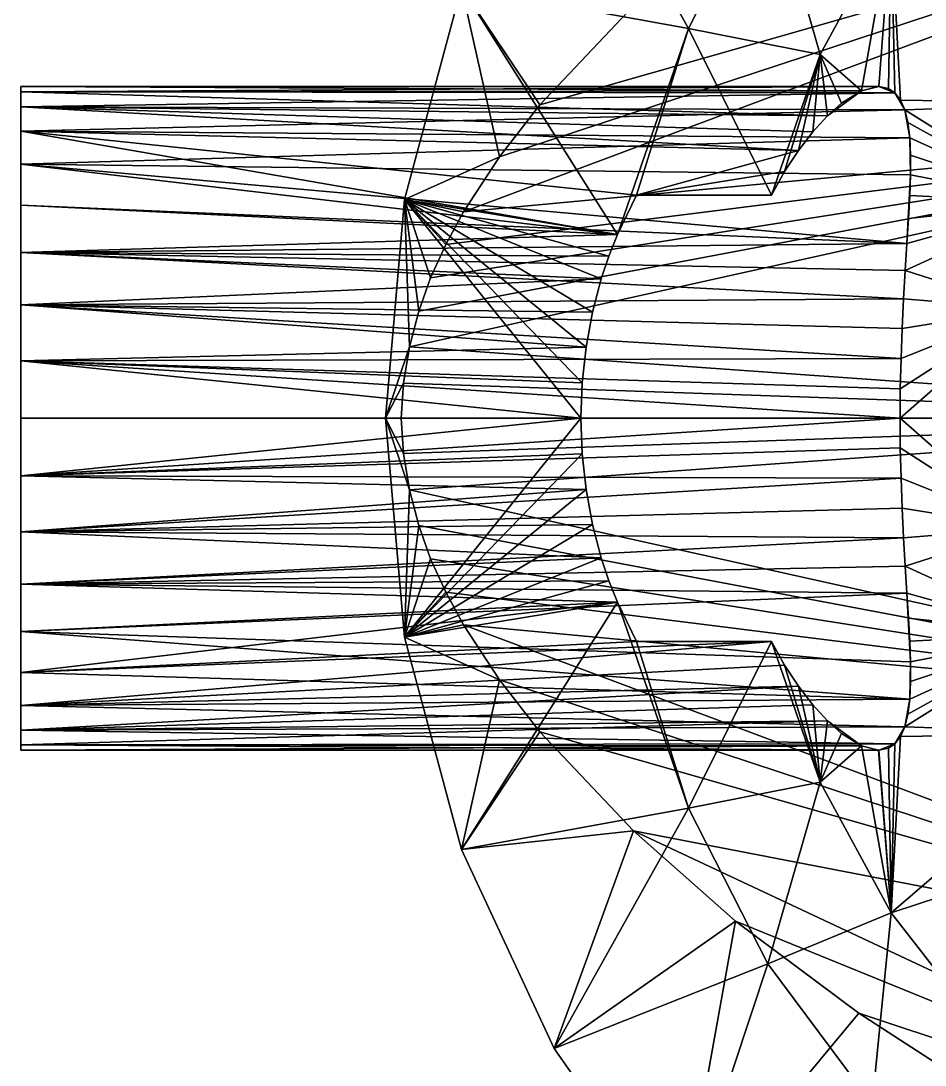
# Model space of a CAD drawing. Header units: inches. Extents: x 0 to 46333, y 12439 to 30520.
# Drawn here: x 17277.23 to 17304.57, y 18359.44 to 18391 of the extents above; entities that cross this region are included whole.
import ezdxf

# ---------------------------------------------------------------- set-up
doc = ezdxf.new("R2010")
doc.units = ezdxf.units.IN
doc.header["$MEASUREMENT"] = 0
doc.layers.add('DLX_FL1_LUM', color=7, linetype='Continuous', true_color=0xffd400)

msp = doc.modelspace()

# ---------------------------------------------------------------- linework, layer by layer
at = {"layer": 'DLX_FL1_LUM'}
for points in [[(17293.359, 18398.033, 0), (17297.419, 18390.769, 0)], [(17297.419, 18390.769, 0), (17293.359, 18398.033, 0)], [(17290.611, 18385.224, 0), (17319.464, 18396.031, 0)], [(17319.464, 18396.031, 0), (17290.611, 18385.224, 0)], [(17291.703, 18386.89, 0), (17319.464, 18396.031, 0)], [(17319.464, 18396.031, 0), (17291.703, 18386.89, 0)], [(17319.464, 18396.031, 0), (17292.925, 18388.466, 0)], [(17292.925, 18388.466, 0), (17319.464, 18396.031, 0)], [(17299.815, 18395.47, 0), (17297.419, 18390.769, 0)], [(17297.419, 18390.769, 0), (17299.815, 18395.47, 0)], [(17301.394, 18389.982, 0), (17299.815, 18395.47, 0)], [(17299.815, 18395.47, 0), (17301.394, 18389.982, 0)], [(17301.394, 18389.982, 0), (17303.541, 18393.933, 0)], [(17303.541, 18393.933, 0), (17301.394, 18389.982, 0)], [(17302.646, 18388.885, 0), (17303.541, 18393.933, 0)], [(17303.541, 18393.933, 0), (17302.646, 18388.885, 0)], [(17303.168, 18389.012, 0), (17303.541, 18393.933, 0)], [(17303.541, 18393.933, 0), (17303.168, 18389.012, 0)], [(17303.463, 18388.954, 0), (17303.541, 18393.933, 0)], [(17303.541, 18393.933, 0), (17303.463, 18388.954, 0)], [(17303.541, 18393.933, 0), (17303.659, 18388.821, 0)], [(17303.824, 18388.607, 0), (17303.541, 18393.933, 0)], [(17303.659, 18388.821, 0), (17303.541, 18393.933, 0)], [(17303.541, 18393.933, 0), (17303.824, 18388.607, 0)], [(17290.552, 18392.016, 0), (17288.835, 18385.602, 0)], [(17288.835, 18385.602, 0), (17290.552, 18392.016, 0)], [(17295.27, 18384.548, 0), (17290.552, 18392.016, 0)], [(17297.419, 18390.769, 0), (17290.552, 18392.016, 0)], [(17290.552, 18392.016, 0), (17295.27, 18384.548, 0)], [(17290.552, 18392.016, 0), (17297.419, 18390.769, 0)], [(17290.552, 18392.016, 0), (17291.703, 18386.89, 0)], [(17292.925, 18388.466, 0), (17290.552, 18392.016, 0)], [(17291.703, 18386.89, 0), (17290.552, 18392.016, 0)], [(17290.552, 18392.016, 0), (17292.925, 18388.466, 0)], [(17295.752, 18391.456, 0), (17292.925, 18388.466, 0)], [(17292.925, 18388.466, 0), (17295.752, 18391.456, 0)], [(17297.419, 18390.769, 0), (17295.27, 18384.548, 0)], [(17295.27, 18384.548, 0), (17297.419, 18390.769, 0)], [(17297.419, 18390.769, 0), (17295.848, 18385.731, 0)], [(17295.848, 18385.731, 0), (17297.419, 18390.769, 0)], [(17297.419, 18390.769, 0), (17301.394, 18389.982, 0)], [(17299.926, 18385.731, 0), (17297.419, 18390.769, 0)], [(17301.394, 18389.982, 0), (17297.419, 18390.769, 0)], [(17297.419, 18390.769, 0), (17299.926, 18385.731, 0)], [(17299.926, 18385.731, 0), (17301.394, 18389.982, 0)], [(17301.394, 18389.982, 0), (17299.926, 18385.731, 0)], [(17300.323, 18386.448, 0), (17301.394, 18389.982, 0)], [(17301.394, 18389.982, 0), (17300.323, 18386.448, 0)], [(17300.74, 18387.086, 0), (17301.394, 18389.982, 0)], [(17301.394, 18389.982, 0), (17300.74, 18387.086, 0)], [(17301.174, 18387.651, 0), (17301.394, 18389.982, 0)], [(17301.394, 18389.982, 0), (17301.174, 18387.651, 0)], [(17301.616, 18388.132, 0), (17301.394, 18389.982, 0)], [(17302.048, 18388.514, 0), (17301.394, 18389.982, 0)], [(17301.394, 18389.982, 0), (17301.616, 18388.132, 0)], [(17302.646, 18388.885, 0), (17301.394, 18389.982, 0)], [(17301.394, 18389.982, 0), (17302.048, 18388.514, 0)], [(17301.394, 18389.982, 0), (17302.646, 18388.885, 0)], [(17277.231, 18388.859, 0), (17277.231, 18389.012, 0)], [(17277.231, 18389.012, 0), (17302.646, 18388.885, 0)], [(17277.231, 18389.012, 0), (17303.168, 18389.012, 0)], [(17302.646, 18388.885, 0), (17277.231, 18389.012, 0)], [(17303.168, 18389.012, 0), (17277.231, 18389.012, 0)], [(17277.231, 18389.012, 0), (17277.231, 18388.859, 0)], [(17277.231, 18388.859, 0), (17303.168, 18389.012, 0)], [(17303.168, 18389.012, 0), (17277.231, 18388.859, 0)], [(17277.231, 18389.012, 0), (17277.231, 18368.965, 0)], [(17277.231, 18388.859, 0), (17277.231, 18389.012, 0)], [(17277.231, 18368.965, 0), (17277.231, 18389.012, 0)], [(17277.231, 18389.012, 0), (17277.231, 18388.859, 0)], [(17277.231, 18388.859, 0), (17302.646, 18388.885, 0)], [(17302.646, 18388.885, 0), (17277.231, 18388.859, 0)], [(17277.231, 18388.407, 0), (17277.231, 18388.859, 0)], [(17277.231, 18388.859, 0), (17301.616, 18388.132, 0)], [(17301.616, 18388.132, 0), (17277.231, 18388.859, 0)], [(17277.231, 18388.859, 0), (17303.659, 18388.821, 0)], [(17303.659, 18388.821, 0), (17277.231, 18388.859, 0)], [(17277.231, 18388.859, 0), (17277.231, 18388.407, 0)], [(17277.231, 18388.859, 0), (17277.231, 18368.965, 0)], [(17277.231, 18388.407, 0), (17277.231, 18388.859, 0)], [(17277.231, 18368.965, 0), (17277.231, 18388.859, 0)], [(17277.231, 18388.859, 0), (17277.231, 18368.965, 0)], [(17277.231, 18368.965, 0), (17277.231, 18388.859, 0)], [(17277.231, 18388.859, 0), (17277.231, 18388.407, 0)], [(17277.231, 18388.407, 0), (17303.659, 18388.821, 0)], [(17303.659, 18388.821, 0), (17277.231, 18388.407, 0)], [(17301.616, 18388.132, 0), (17302.646, 18388.885, 0)], [(17302.646, 18388.885, 0), (17301.616, 18388.132, 0)], [(17302.048, 18388.514, 0), (17302.646, 18388.885, 0)], [(17302.646, 18388.885, 0), (17302.048, 18388.514, 0)], [(17302.646, 18388.885, 0), (17303.168, 18389.012, 0)], [(17303.168, 18389.012, 0), (17302.646, 18388.885, 0)], [(17303.168, 18389.012, 0), (17303.463, 18388.954, 0)], [(17303.463, 18388.954, 0), (17303.168, 18389.012, 0)], [(17303.168, 18389.012, 0), (17303.659, 18388.821, 0)], [(17303.659, 18388.821, 0), (17303.168, 18389.012, 0)], [(17303.463, 18388.954, 0), (17303.659, 18388.821, 0)], [(17303.659, 18388.821, 0), (17303.463, 18388.954, 0)], [(17303.659, 18388.821, 0), (17303.824, 18388.607, 0)], [(17303.659, 18388.821, 0), (17303.954, 18388.31, 0)], [(17303.824, 18388.607, 0), (17303.659, 18388.821, 0)], [(17303.954, 18388.31, 0), (17303.659, 18388.821, 0)], [(17277.231, 18387.669, 0), (17277.231, 18388.407, 0)], [(17277.231, 18388.407, 0), (17300.74, 18387.086, 0)], [(17277.231, 18388.407, 0), (17301.174, 18387.651, 0)], [(17300.74, 18387.086, 0), (17277.231, 18388.407, 0)], [(17277.231, 18388.407, 0), (17301.616, 18388.132, 0)], [(17301.174, 18387.651, 0), (17277.231, 18388.407, 0)], [(17301.616, 18388.132, 0), (17277.231, 18388.407, 0)], [(17277.231, 18388.407, 0), (17303.954, 18388.31, 0)], [(17303.954, 18388.31, 0), (17277.231, 18388.407, 0)], [(17277.231, 18388.407, 0), (17277.231, 18387.669, 0)], [(17277.231, 18388.407, 0), (17277.231, 18368.965, 0)], [(17277.231, 18387.669, 0), (17277.231, 18388.407, 0)], [(17277.231, 18368.965, 0), (17277.231, 18388.407, 0)], [(17277.231, 18388.407, 0), (17277.231, 18368.965, 0)], [(17277.231, 18368.965, 0), (17277.231, 18388.407, 0)], [(17277.231, 18388.407, 0), (17277.231, 18387.669, 0)], [(17292.925, 18388.466, 0), (17291.703, 18386.89, 0)], [(17291.703, 18386.89, 0), (17292.925, 18388.466, 0)], [(17301.616, 18388.132, 0), (17302.048, 18388.514, 0)], [(17302.048, 18388.514, 0), (17301.616, 18388.132, 0)], [(17309.852, 18388.51, 0), (17303.824, 18388.607, 0)], [(17303.824, 18388.607, 0), (17303.954, 18388.31, 0)], [(17303.824, 18388.607, 0), (17309.852, 18388.51, 0)], [(17303.954, 18388.31, 0), (17303.824, 18388.607, 0)], [(17309.852, 18388.51, 0), (17303.954, 18388.31, 0)], [(17303.954, 18388.31, 0), (17309.852, 18388.51, 0)], [(17277.231, 18387.669, 0), (17303.954, 18388.31, 0)], [(17303.954, 18388.31, 0), (17277.231, 18387.669, 0)], [(17301.174, 18387.651, 0), (17301.616, 18388.132, 0)], [(17301.616, 18388.132, 0), (17301.174, 18387.651, 0)], [(17308.448, 18385.502, 0), (17303.954, 18388.31, 0)], [(17303.954, 18388.31, 0), (17304.049, 18387.931, 0)], [(17303.954, 18388.31, 0), (17308.448, 18385.502, 0)], [(17303.954, 18388.31, 0), (17304.105, 18387.47, 0)], [(17304.049, 18387.931, 0), (17303.954, 18388.31, 0)], [(17304.105, 18387.47, 0), (17303.954, 18388.31, 0)], [(17288.981, 18381.15, 0), (17319.464, 18387.921, 0)], [(17319.464, 18387.921, 0), (17288.981, 18381.15, 0)], [(17289.262, 18382.228, 0), (17319.464, 18387.921, 0)], [(17319.464, 18387.921, 0), (17289.262, 18382.228, 0)], [(17319.464, 18387.921, 0), (17289.619, 18383.234, 0)], [(17289.619, 18383.234, 0), (17319.464, 18387.921, 0)], [(17290.084, 18384.245, 0), (17319.464, 18387.921, 0)], [(17319.464, 18387.921, 0), (17290.084, 18384.245, 0)], [(17290.611, 18385.224, 0), (17319.464, 18387.921, 0)], [(17319.464, 18387.921, 0), (17290.611, 18385.224, 0)], [(17308.448, 18385.502, 0), (17304.049, 18387.931, 0)], [(17304.049, 18387.931, 0), (17304.105, 18387.47, 0)], [(17304.049, 18387.931, 0), (17308.448, 18385.502, 0)], [(17304.105, 18387.47, 0), (17304.049, 18387.931, 0)], [(17277.231, 18386.667, 0), (17277.231, 18387.669, 0)], [(17277.231, 18387.669, 0), (17295.27, 18384.548, 0)], [(17277.231, 18387.669, 0), (17295.848, 18385.731, 0)], [(17295.27, 18384.548, 0), (17277.231, 18387.669, 0)], [(17277.231, 18387.669, 0), (17300.74, 18387.086, 0)], [(17295.848, 18385.731, 0), (17277.231, 18387.669, 0)], [(17300.74, 18387.086, 0), (17277.231, 18387.669, 0)], [(17277.231, 18387.669, 0), (17304.105, 18387.47, 0)], [(17304.105, 18387.47, 0), (17277.231, 18387.669, 0)], [(17277.231, 18387.669, 0), (17277.231, 18386.667, 0)], [(17277.231, 18387.669, 0), (17277.231, 18368.965, 0)], [(17277.231, 18386.667, 0), (17277.231, 18387.669, 0)], [(17277.231, 18368.965, 0), (17277.231, 18387.669, 0)], [(17277.231, 18387.669, 0), (17277.231, 18368.965, 0)], [(17277.231, 18368.965, 0), (17277.231, 18387.669, 0)], [(17277.231, 18387.669, 0), (17277.231, 18386.667, 0)], [(17277.231, 18386.667, 0), (17304.105, 18387.47, 0)], [(17304.105, 18387.47, 0), (17277.231, 18386.667, 0)], [(17300.74, 18387.086, 0), (17301.174, 18387.651, 0)], [(17301.174, 18387.651, 0), (17300.74, 18387.086, 0)], [(17308.448, 18385.502, 0), (17304.105, 18387.47, 0)], [(17304.105, 18387.47, 0), (17304.13, 18386.94, 0)], [(17304.105, 18387.47, 0), (17308.448, 18385.502, 0)], [(17304.105, 18387.47, 0), (17304.128, 18386.351, 0)], [(17304.13, 18386.94, 0), (17304.105, 18387.47, 0)], [(17304.128, 18386.351, 0), (17304.105, 18387.47, 0)], [(17291.703, 18386.89, 0), (17288.835, 18385.602, 0)], [(17288.835, 18385.602, 0), (17291.703, 18386.89, 0)], [(17291.703, 18386.89, 0), (17290.611, 18385.224, 0)], [(17290.611, 18385.224, 0), (17291.703, 18386.89, 0)], [(17295.848, 18385.731, 0), (17300.74, 18387.086, 0)], [(17300.74, 18387.086, 0), (17295.848, 18385.731, 0)], [(17300.323, 18386.448, 0), (17300.74, 18387.086, 0)], [(17300.74, 18387.086, 0), (17300.323, 18386.448, 0)], [(17304.13, 18386.94, 0), (17304.128, 18386.351, 0)], [(17304.128, 18386.351, 0), (17304.13, 18386.94, 0)], [(17308.448, 18385.502, 0), (17304.13, 18386.94, 0)], [(17304.13, 18386.94, 0), (17308.448, 18385.502, 0)], [(17295.27, 18384.548, 0), (17277.231, 18386.667, 0)], [(17277.231, 18385.431, 0), (17277.231, 18386.667, 0)], [(17277.231, 18386.667, 0), (17295.27, 18384.548, 0)], [(17277.231, 18386.667, 0), (17304.128, 18386.351, 0)], [(17304.128, 18386.351, 0), (17277.231, 18386.667, 0)], [(17277.231, 18386.667, 0), (17304.023, 18384.269, 0)], [(17304.023, 18384.269, 0), (17277.231, 18386.667, 0)], [(17277.231, 18386.667, 0), (17277.231, 18385.431, 0)], [(17277.231, 18386.667, 0), (17277.231, 18368.965, 0)], [(17277.231, 18385.431, 0), (17277.231, 18386.667, 0)], [(17277.231, 18368.965, 0), (17277.231, 18386.667, 0)], [(17277.231, 18386.667, 0), (17277.231, 18368.965, 0)], [(17277.231, 18368.965, 0), (17277.231, 18386.667, 0)], [(17277.231, 18386.667, 0), (17277.231, 18385.431, 0)], [(17295.848, 18385.731, 0), (17300.323, 18386.448, 0)], [(17300.323, 18386.448, 0), (17295.848, 18385.731, 0)], [(17299.926, 18385.731, 0), (17300.323, 18386.448, 0)], [(17300.323, 18386.448, 0), (17299.926, 18385.731, 0)], [(17304.128, 18386.351, 0), (17304.023, 18384.269, 0)], [(17304.023, 18384.269, 0), (17304.128, 18386.351, 0)], [(17304.128, 18386.351, 0), (17304.069, 18385.027, 0)], [(17304.069, 18385.027, 0), (17304.128, 18386.351, 0)], [(17304.128, 18386.351, 0), (17304.107, 18385.718, 0)], [(17304.107, 18385.718, 0), (17304.128, 18386.351, 0)], [(17308.448, 18385.502, 0), (17304.128, 18386.351, 0)], [(17304.128, 18386.351, 0), (17308.448, 18385.502, 0)], [(17288.835, 18385.602, 0), (17288.256, 18378.989, 0)], [(17288.256, 18378.989, 0), (17288.835, 18385.602, 0)], [(17294.164, 18378.989, 0), (17288.835, 18385.602, 0)], [(17294.204, 18380.066, 0), (17288.835, 18385.602, 0)], [(17288.835, 18385.602, 0), (17294.164, 18378.989, 0)], [(17294.324, 18381.141, 0), (17288.835, 18385.602, 0)], [(17288.835, 18385.602, 0), (17294.204, 18380.066, 0)], [(17294.517, 18382.194, 0), (17288.835, 18385.602, 0)], [(17288.835, 18385.602, 0), (17294.324, 18381.141, 0)], [(17294.781, 18383.204, 0), (17288.835, 18385.602, 0)], [(17288.835, 18385.602, 0), (17294.517, 18382.194, 0)], [(17295.012, 18383.894, 0), (17288.835, 18385.602, 0)], [(17288.835, 18385.602, 0), (17294.781, 18383.204, 0)], [(17295.27, 18384.548, 0), (17288.835, 18385.602, 0)], [(17288.835, 18385.602, 0), (17295.012, 18383.894, 0)], [(17288.835, 18385.602, 0), (17295.27, 18384.548, 0)], [(17290.611, 18385.224, 0), (17288.835, 18385.602, 0)], [(17290.084, 18384.245, 0), (17288.835, 18385.602, 0)], [(17288.835, 18385.602, 0), (17290.611, 18385.224, 0)], [(17289.619, 18383.234, 0), (17288.835, 18385.602, 0)], [(17288.835, 18385.602, 0), (17290.084, 18384.245, 0)], [(17288.835, 18385.602, 0), (17288.981, 18381.15, 0)], [(17289.262, 18382.228, 0), (17288.835, 18385.602, 0)], [(17288.835, 18385.602, 0), (17289.619, 18383.234, 0)], [(17288.981, 18381.15, 0), (17288.835, 18385.602, 0)], [(17288.835, 18385.602, 0), (17289.262, 18382.228, 0)], [(17295.27, 18384.548, 0), (17295.848, 18385.731, 0)], [(17295.848, 18385.731, 0), (17295.27, 18384.548, 0)], [(17295.848, 18385.731, 0), (17299.926, 18385.731, 0)], [(17299.926, 18385.731, 0), (17295.848, 18385.731, 0)], [(17304.107, 18385.718, 0), (17304.069, 18385.027, 0)], [(17304.069, 18385.027, 0), (17304.107, 18385.718, 0)], [(17308.448, 18385.502, 0), (17304.107, 18385.718, 0)], [(17304.107, 18385.718, 0), (17308.448, 18385.502, 0)], [(17295.27, 18384.548, 0), (17277.231, 18385.431, 0)], [(17277.231, 18384, 0), (17277.231, 18385.431, 0)], [(17277.231, 18385.431, 0), (17295.27, 18384.548, 0)], [(17277.231, 18385.431, 0), (17304.023, 18384.269, 0)], [(17304.023, 18384.269, 0), (17277.231, 18385.431, 0)], [(17277.231, 18385.431, 0), (17277.231, 18384, 0)], [(17277.231, 18385.431, 0), (17277.231, 18368.965, 0)], [(17277.231, 18384, 0), (17277.231, 18385.431, 0)], [(17277.231, 18368.965, 0), (17277.231, 18385.431, 0)], [(17277.231, 18385.431, 0), (17277.231, 18368.965, 0)], [(17277.231, 18368.965, 0), (17277.231, 18385.431, 0)], [(17277.231, 18385.431, 0), (17277.231, 18384, 0)], [(17308.448, 18385.502, 0), (17303.971, 18383.455, 0)], [(17303.971, 18383.455, 0), (17308.448, 18385.502, 0)], [(17308.448, 18385.502, 0), (17304.023, 18384.269, 0)], [(17304.023, 18384.269, 0), (17308.448, 18385.502, 0)], [(17308.448, 18385.502, 0), (17304.069, 18385.027, 0)], [(17304.069, 18385.027, 0), (17308.448, 18385.502, 0)], [(17290.611, 18385.224, 0), (17290.084, 18384.245, 0)], [(17290.084, 18384.245, 0), (17290.611, 18385.224, 0)], [(17304.069, 18385.027, 0), (17304.023, 18384.269, 0)], [(17304.023, 18384.269, 0), (17304.069, 18385.027, 0)], [(17277.231, 18384, 0), (17295.27, 18384.548, 0)], [(17295.27, 18384.548, 0), (17277.231, 18384, 0)], [(17295.012, 18383.894, 0), (17295.27, 18384.548, 0)], [(17295.27, 18384.548, 0), (17295.012, 18383.894, 0)], [(17277.231, 18384, 0), (17304.023, 18384.269, 0)], [(17304.023, 18384.269, 0), (17277.231, 18384, 0)], [(17277.231, 18382.416, 0), (17277.231, 18384, 0)], [(17277.231, 18384, 0), (17294.781, 18383.204, 0)], [(17277.231, 18384, 0), (17295.012, 18383.894, 0)], [(17294.781, 18383.204, 0), (17277.231, 18384, 0)], [(17295.012, 18383.894, 0), (17277.231, 18384, 0)], [(17303.971, 18383.455, 0), (17277.231, 18384, 0)], [(17277.231, 18384, 0), (17303.921, 18382.596, 0)], [(17277.231, 18384, 0), (17303.971, 18383.455, 0)], [(17303.921, 18382.596, 0), (17277.231, 18384, 0)], [(17277.231, 18384, 0), (17277.231, 18382.416, 0)], [(17277.231, 18384, 0), (17277.231, 18368.965, 0)], [(17277.231, 18382.416, 0), (17277.231, 18384, 0)], [(17277.231, 18368.965, 0), (17277.231, 18384, 0)], [(17277.231, 18384, 0), (17277.231, 18368.965, 0)], [(17277.231, 18368.965, 0), (17277.231, 18384, 0)], [(17277.231, 18384, 0), (17277.231, 18382.416, 0)], [(17290.084, 18384.245, 0), (17289.619, 18383.234, 0)], [(17289.619, 18383.234, 0), (17290.084, 18384.245, 0)], [(17304.023, 18384.269, 0), (17303.971, 18383.455, 0)], [(17303.971, 18383.455, 0), (17304.023, 18384.269, 0)], [(17294.781, 18383.204, 0), (17295.012, 18383.894, 0)], [(17295.012, 18383.894, 0), (17294.781, 18383.204, 0)], [(17303.971, 18383.455, 0), (17303.921, 18382.596, 0)], [(17303.921, 18382.596, 0), (17303.971, 18383.455, 0)], [(17307.59, 18382.296, 0), (17303.971, 18383.455, 0)], [(17303.971, 18383.455, 0), (17307.59, 18382.296, 0)], [(17277.231, 18382.416, 0), (17294.781, 18383.204, 0)], [(17294.781, 18383.204, 0), (17277.231, 18382.416, 0)], [(17289.619, 18383.234, 0), (17289.262, 18382.228, 0)], [(17289.262, 18382.228, 0), (17289.619, 18383.234, 0)], [(17294.517, 18382.194, 0), (17294.781, 18383.204, 0)], [(17294.781, 18383.204, 0), (17294.517, 18382.194, 0)], [(17277.231, 18382.416, 0), (17303.921, 18382.596, 0)], [(17303.921, 18382.596, 0), (17277.231, 18382.416, 0)], [(17277.231, 18380.729, 0), (17277.231, 18382.416, 0)], [(17277.231, 18382.416, 0), (17294.324, 18381.141, 0)], [(17277.231, 18382.416, 0), (17294.517, 18382.194, 0)], [(17294.324, 18381.141, 0), (17277.231, 18382.416, 0)], [(17294.517, 18382.194, 0), (17277.231, 18382.416, 0)], [(17303.877, 18381.704, 0), (17277.231, 18382.416, 0)], [(17277.231, 18382.416, 0), (17303.843, 18380.795, 0)], [(17277.231, 18382.416, 0), (17303.877, 18381.704, 0)], [(17303.843, 18380.795, 0), (17277.231, 18382.416, 0)], [(17277.231, 18382.416, 0), (17277.231, 18380.729, 0)], [(17277.231, 18382.416, 0), (17277.231, 18368.965, 0)], [(17277.231, 18380.729, 0), (17277.231, 18382.416, 0)], [(17277.231, 18368.965, 0), (17277.231, 18382.416, 0)], [(17277.231, 18382.416, 0), (17277.231, 18368.965, 0)], [(17277.231, 18368.965, 0), (17277.231, 18382.416, 0)], [(17277.231, 18382.416, 0), (17277.231, 18380.729, 0)], [(17303.921, 18382.596, 0), (17303.877, 18381.704, 0)], [(17303.877, 18381.704, 0), (17303.921, 18382.596, 0)], [(17307.59, 18382.296, 0), (17303.921, 18382.596, 0)], [(17303.921, 18382.596, 0), (17307.59, 18382.296, 0)], [(17289.262, 18382.228, 0), (17288.981, 18381.15, 0)], [(17288.981, 18381.15, 0), (17289.262, 18382.228, 0)], [(17294.324, 18381.141, 0), (17294.517, 18382.194, 0)], [(17294.517, 18382.194, 0), (17294.324, 18381.141, 0)], [(17307.59, 18382.296, 0), (17303.814, 18378.989, 0)], [(17303.814, 18378.989, 0), (17307.59, 18382.296, 0)], [(17307.59, 18382.296, 0), (17303.822, 18379.884, 0)], [(17303.822, 18379.884, 0), (17307.59, 18382.296, 0)], [(17307.59, 18382.296, 0), (17303.843, 18380.795, 0)], [(17303.843, 18380.795, 0), (17307.59, 18382.296, 0)], [(17307.59, 18382.296, 0), (17303.877, 18381.704, 0)], [(17303.877, 18381.704, 0), (17307.59, 18382.296, 0)], [(17303.877, 18381.704, 0), (17303.843, 18380.795, 0)], [(17303.843, 18380.795, 0), (17303.877, 18381.704, 0)], [(17277.231, 18380.729, 0), (17294.324, 18381.141, 0)], [(17294.324, 18381.141, 0), (17277.231, 18380.729, 0)], [(17288.981, 18381.15, 0), (17288.256, 18378.989, 0)], [(17288.256, 18378.989, 0), (17288.981, 18381.15, 0)], [(17288.981, 18381.15, 0), (17288.797, 18380.052, 0)], [(17288.797, 18380.052, 0), (17288.981, 18381.15, 0)], [(17288.981, 18381.15, 0), (17319.464, 18378.989, 0)], [(17319.464, 18378.989, 0), (17288.981, 18381.15, 0)], [(17294.204, 18380.066, 0), (17294.324, 18381.141, 0)], [(17294.324, 18381.141, 0), (17294.204, 18380.066, 0)], [(17277.231, 18380.729, 0), (17303.843, 18380.795, 0)], [(17303.843, 18380.795, 0), (17277.231, 18380.729, 0)], [(17277.231, 18378.989, 0), (17277.231, 18380.729, 0)], [(17277.231, 18380.729, 0), (17294.164, 18378.989, 0)], [(17277.231, 18380.729, 0), (17294.204, 18380.066, 0)], [(17294.164, 18378.989, 0), (17277.231, 18380.729, 0)], [(17294.204, 18380.066, 0), (17277.231, 18380.729, 0)], [(17277.231, 18380.729, 0), (17303.822, 18379.884, 0)], [(17303.822, 18379.884, 0), (17277.231, 18380.729, 0)], [(17277.231, 18380.729, 0), (17303.814, 18378.989, 0)], [(17303.814, 18378.989, 0), (17277.231, 18380.729, 0)], [(17277.231, 18380.729, 0), (17277.231, 18378.989, 0)], [(17277.231, 18380.729, 0), (17277.231, 18368.965, 0)], [(17277.231, 18378.989, 0), (17277.231, 18380.729, 0)], [(17277.231, 18368.965, 0), (17277.231, 18380.729, 0)], [(17277.231, 18380.729, 0), (17277.231, 18368.965, 0)], [(17277.231, 18368.965, 0), (17277.231, 18380.729, 0)], [(17277.231, 18380.729, 0), (17277.231, 18378.989, 0)], [(17303.843, 18380.795, 0), (17303.822, 18379.884, 0)], [(17303.822, 18379.884, 0), (17303.843, 18380.795, 0)], [(17288.797, 18380.052, 0), (17288.256, 18378.989, 0)], [(17288.256, 18378.989, 0), (17288.797, 18380.052, 0)], [(17288.797, 18380.052, 0), (17288.732, 18378.989, 0)], [(17288.732, 18378.989, 0), (17288.797, 18380.052, 0)], [(17319.464, 18378.989, 0), (17288.797, 18380.052, 0)], [(17288.797, 18380.052, 0), (17319.464, 18378.989, 0)], [(17294.164, 18378.989, 0), (17294.204, 18380.066, 0)], [(17294.204, 18380.066, 0), (17294.164, 18378.989, 0)], [(17303.822, 18379.884, 0), (17303.814, 18378.989, 0)], [(17303.814, 18378.989, 0), (17303.822, 18379.884, 0)], [(17277.231, 18377.248, 0), (17277.231, 18378.989, 0)], [(17277.231, 18378.989, 0), (17294.164, 18378.989, 0)], [(17294.164, 18378.989, 0), (17277.231, 18377.248, 0)], [(17294.164, 18378.989, 0), (17277.231, 18378.989, 0)], [(17277.231, 18377.248, 0), (17294.164, 18378.989, 0)], [(17277.231, 18378.989, 0), (17303.814, 18378.989, 0)], [(17277.231, 18377.248, 0), (17303.814, 18378.989, 0)], [(17303.814, 18378.989, 0), (17277.231, 18378.989, 0)], [(17277.231, 18378.989, 0), (17277.231, 18377.248, 0)], [(17303.814, 18378.989, 0), (17277.231, 18377.248, 0)], [(17277.231, 18378.989, 0), (17277.231, 18368.965, 0)], [(17277.231, 18377.248, 0), (17277.231, 18378.989, 0)], [(17277.231, 18368.965, 0), (17277.231, 18378.989, 0)], [(17277.231, 18378.989, 0), (17277.231, 18368.965, 0)], [(17277.231, 18368.965, 0), (17277.231, 18378.989, 0)], [(17277.231, 18378.989, 0), (17277.231, 18377.248, 0)], [(17288.256, 18378.989, 0), (17294.164, 18378.989, 0)], [(17294.164, 18378.989, 0), (17288.256, 18378.989, 0)], [(17288.256, 18378.989, 0), (17288.835, 18372.375, 0)], [(17288.835, 18372.375, 0), (17288.256, 18378.989, 0)], [(17288.256, 18378.989, 0), (17288.981, 18376.827, 0)], [(17288.732, 18378.989, 0), (17288.256, 18378.989, 0)], [(17288.797, 18377.925, 0), (17288.256, 18378.989, 0)], [(17288.256, 18378.989, 0), (17288.732, 18378.989, 0)], [(17288.981, 18376.827, 0), (17288.256, 18378.989, 0)], [(17288.256, 18378.989, 0), (17288.797, 18377.925, 0)], [(17288.732, 18378.989, 0), (17288.797, 18377.925, 0)], [(17288.797, 18377.925, 0), (17288.732, 18378.989, 0)], [(17288.732, 18378.989, 0), (17319.464, 18378.989, 0)], [(17319.464, 18378.989, 0), (17288.732, 18378.989, 0)], [(17288.797, 18377.925, 0), (17319.464, 18378.989, 0)], [(17319.464, 18378.989, 0), (17288.797, 18377.925, 0)], [(17288.835, 18372.375, 0), (17294.164, 18378.989, 0)], [(17294.164, 18378.989, 0), (17288.835, 18372.375, 0)], [(17288.981, 18376.827, 0), (17319.464, 18378.989, 0)], [(17319.464, 18378.989, 0), (17288.981, 18376.827, 0)], [(17294.204, 18377.911, 0), (17294.164, 18378.989, 0)], [(17294.164, 18378.989, 0), (17294.204, 18377.911, 0)], [(17303.814, 18378.989, 0), (17307.299, 18378.989, 0)], [(17303.814, 18378.989, 0), (17307.59, 18375.681, 0)], [(17307.299, 18378.989, 0), (17303.814, 18378.989, 0)], [(17307.59, 18375.681, 0), (17303.814, 18378.989, 0)], [(17303.814, 18378.989, 0), (17303.822, 18378.093, 0)], [(17303.822, 18378.093, 0), (17303.814, 18378.989, 0)], [(17277.231, 18377.248, 0), (17303.822, 18378.093, 0)], [(17303.822, 18378.093, 0), (17277.231, 18377.248, 0)], [(17303.822, 18378.093, 0), (17307.59, 18375.681, 0)], [(17307.59, 18375.681, 0), (17303.822, 18378.093, 0)], [(17303.822, 18378.093, 0), (17303.843, 18377.182, 0)], [(17303.843, 18377.182, 0), (17303.822, 18378.093, 0)], [(17294.204, 18377.911, 0), (17277.231, 18377.248, 0)], [(17277.231, 18377.248, 0), (17294.204, 18377.911, 0)], [(17288.797, 18377.925, 0), (17288.981, 18376.827, 0)], [(17288.981, 18376.827, 0), (17288.797, 18377.925, 0)], [(17288.835, 18372.375, 0), (17294.204, 18377.911, 0)], [(17294.204, 18377.911, 0), (17288.835, 18372.375, 0)], [(17294.324, 18376.836, 0), (17294.204, 18377.911, 0)], [(17294.204, 18377.911, 0), (17294.324, 18376.836, 0)], [(17277.231, 18377.248, 0), (17294.324, 18376.836, 0)], [(17277.231, 18375.561, 0), (17277.231, 18377.248, 0)], [(17294.324, 18376.836, 0), (17277.231, 18377.248, 0)], [(17277.231, 18377.248, 0), (17303.843, 18377.182, 0)], [(17303.843, 18377.182, 0), (17277.231, 18377.248, 0)], [(17277.231, 18377.248, 0), (17277.231, 18375.561, 0)], [(17277.231, 18377.248, 0), (17277.231, 18368.965, 0)], [(17277.231, 18375.561, 0), (17277.231, 18377.248, 0)], [(17277.231, 18368.965, 0), (17277.231, 18377.248, 0)], [(17277.231, 18377.248, 0), (17277.231, 18368.965, 0)], [(17277.231, 18368.965, 0), (17277.231, 18377.248, 0)], [(17277.231, 18377.248, 0), (17277.231, 18375.561, 0)], [(17277.231, 18375.561, 0), (17303.843, 18377.182, 0)], [(17303.843, 18377.182, 0), (17277.231, 18375.561, 0)], [(17303.843, 18377.182, 0), (17307.59, 18375.681, 0)], [(17307.59, 18375.681, 0), (17303.843, 18377.182, 0)], [(17303.843, 18377.182, 0), (17303.877, 18376.273, 0)], [(17303.877, 18376.273, 0), (17303.843, 18377.182, 0)], [(17277.231, 18375.561, 0), (17294.324, 18376.836, 0)], [(17294.324, 18376.836, 0), (17277.231, 18375.561, 0)], [(17288.835, 18372.375, 0), (17294.324, 18376.836, 0)], [(17294.324, 18376.836, 0), (17288.835, 18372.375, 0)], [(17288.981, 18376.827, 0), (17288.835, 18372.375, 0)], [(17288.835, 18372.375, 0), (17288.981, 18376.827, 0)], [(17288.981, 18376.827, 0), (17289.262, 18375.749, 0)], [(17288.981, 18376.827, 0), (17319.464, 18370.056, 0)], [(17289.262, 18375.749, 0), (17288.981, 18376.827, 0)], [(17319.464, 18370.056, 0), (17288.981, 18376.827, 0)], [(17294.517, 18375.783, 0), (17294.324, 18376.836, 0)], [(17294.324, 18376.836, 0), (17294.517, 18375.783, 0)], [(17277.231, 18375.561, 0), (17303.877, 18376.273, 0)], [(17303.877, 18376.273, 0), (17277.231, 18375.561, 0)], [(17303.877, 18376.273, 0), (17307.59, 18375.681, 0)], [(17307.59, 18375.681, 0), (17303.877, 18376.273, 0)], [(17303.877, 18376.273, 0), (17303.921, 18375.381, 0)], [(17303.921, 18375.381, 0), (17303.877, 18376.273, 0)], [(17294.517, 18375.783, 0), (17277.231, 18375.561, 0)], [(17277.231, 18375.561, 0), (17294.517, 18375.783, 0)], [(17288.835, 18372.375, 0), (17294.517, 18375.783, 0)], [(17294.517, 18375.783, 0), (17288.835, 18372.375, 0)], [(17294.781, 18374.773, 0), (17294.517, 18375.783, 0)], [(17294.517, 18375.783, 0), (17294.781, 18374.773, 0)], [(17277.231, 18375.561, 0), (17294.781, 18374.773, 0)], [(17277.231, 18373.977, 0), (17277.231, 18375.561, 0)], [(17294.781, 18374.773, 0), (17277.231, 18375.561, 0)], [(17277.231, 18375.561, 0), (17303.921, 18375.381, 0)], [(17303.921, 18375.381, 0), (17277.231, 18375.561, 0)], [(17277.231, 18375.561, 0), (17277.231, 18373.977, 0)], [(17277.231, 18375.561, 0), (17277.231, 18368.965, 0)], [(17277.231, 18373.977, 0), (17277.231, 18375.561, 0)], [(17277.231, 18368.965, 0), (17277.231, 18375.561, 0)], [(17277.231, 18375.561, 0), (17277.231, 18368.965, 0)], [(17277.231, 18368.965, 0), (17277.231, 18375.561, 0)], [(17277.231, 18375.561, 0), (17277.231, 18373.977, 0)], [(17289.262, 18375.749, 0), (17288.835, 18372.375, 0)], [(17288.835, 18372.375, 0), (17289.262, 18375.749, 0)], [(17289.262, 18375.749, 0), (17289.619, 18374.743, 0)], [(17319.464, 18370.056, 0), (17289.262, 18375.749, 0)], [(17289.619, 18374.743, 0), (17289.262, 18375.749, 0)], [(17289.262, 18375.749, 0), (17319.464, 18370.056, 0)], [(17303.921, 18375.381, 0), (17307.59, 18375.681, 0)], [(17307.59, 18375.681, 0), (17303.921, 18375.381, 0)], [(17307.59, 18375.681, 0), (17303.971, 18374.523, 0)], [(17303.971, 18374.523, 0), (17307.59, 18375.681, 0)], [(17277.231, 18373.977, 0), (17303.921, 18375.381, 0)], [(17303.921, 18375.381, 0), (17277.231, 18373.977, 0)], [(17303.921, 18375.381, 0), (17303.971, 18374.523, 0)], [(17303.971, 18374.523, 0), (17303.921, 18375.381, 0)], [(17277.231, 18373.977, 0), (17294.781, 18374.773, 0)], [(17294.781, 18374.773, 0), (17277.231, 18373.977, 0)], [(17277.231, 18373.977, 0), (17303.971, 18374.523, 0)], [(17303.971, 18374.523, 0), (17277.231, 18373.977, 0)], [(17288.835, 18372.375, 0), (17294.781, 18374.773, 0)], [(17294.781, 18374.773, 0), (17288.835, 18372.375, 0)], [(17288.835, 18372.375, 0), (17289.619, 18374.743, 0)], [(17289.619, 18374.743, 0), (17288.835, 18372.375, 0)], [(17289.619, 18374.743, 0), (17290.084, 18373.732, 0)], [(17290.084, 18373.732, 0), (17289.619, 18374.743, 0)], [(17289.619, 18374.743, 0), (17319.464, 18370.056, 0)], [(17319.464, 18370.056, 0), (17289.619, 18374.743, 0)], [(17295.012, 18374.083, 0), (17294.781, 18374.773, 0)], [(17294.781, 18374.773, 0), (17295.012, 18374.083, 0)], [(17308.448, 18372.475, 0), (17303.971, 18374.523, 0)], [(17303.971, 18374.523, 0), (17304.023, 18373.708, 0)], [(17303.971, 18374.523, 0), (17308.448, 18372.475, 0)], [(17304.023, 18373.708, 0), (17303.971, 18374.523, 0)], [(17295.012, 18374.083, 0), (17277.231, 18373.977, 0)], [(17277.231, 18373.977, 0), (17295.012, 18374.083, 0)], [(17277.231, 18373.977, 0), (17295.27, 18373.429, 0)], [(17277.231, 18372.546, 0), (17277.231, 18373.977, 0)], [(17295.27, 18373.429, 0), (17277.231, 18373.977, 0)], [(17277.231, 18373.977, 0), (17304.023, 18373.708, 0)], [(17304.023, 18373.708, 0), (17277.231, 18373.977, 0)], [(17277.231, 18373.977, 0), (17277.231, 18372.546, 0)], [(17277.231, 18373.977, 0), (17277.231, 18368.965, 0)], [(17277.231, 18372.546, 0), (17277.231, 18373.977, 0)], [(17277.231, 18368.965, 0), (17277.231, 18373.977, 0)], [(17277.231, 18373.977, 0), (17277.231, 18368.965, 0)], [(17277.231, 18368.965, 0), (17277.231, 18373.977, 0)], [(17277.231, 18373.977, 0), (17277.231, 18372.546, 0)], [(17288.835, 18372.375, 0), (17295.012, 18374.083, 0)], [(17295.012, 18374.083, 0), (17288.835, 18372.375, 0)], [(17295.27, 18373.429, 0), (17295.012, 18374.083, 0)], [(17295.012, 18374.083, 0), (17295.27, 18373.429, 0)], [(17277.231, 18372.546, 0), (17304.023, 18373.708, 0)], [(17304.023, 18373.708, 0), (17277.231, 18372.546, 0)], [(17290.084, 18373.732, 0), (17288.835, 18372.375, 0)], [(17288.835, 18372.375, 0), (17290.084, 18373.732, 0)], [(17290.084, 18373.732, 0), (17290.611, 18372.753, 0)], [(17290.611, 18372.753, 0), (17290.084, 18373.732, 0)], [(17290.084, 18373.732, 0), (17319.464, 18370.056, 0)], [(17319.464, 18370.056, 0), (17290.084, 18373.732, 0)], [(17304.023, 18373.708, 0), (17308.448, 18372.475, 0)], [(17308.448, 18372.475, 0), (17304.023, 18373.708, 0)], [(17304.023, 18373.708, 0), (17304.069, 18372.95, 0)], [(17304.069, 18372.95, 0), (17304.023, 18373.708, 0)], [(17304.023, 18373.708, 0), (17304.128, 18371.626, 0)], [(17304.128, 18371.626, 0), (17304.023, 18373.708, 0)], [(17277.231, 18371.31, 0), (17295.27, 18373.429, 0)], [(17277.231, 18372.546, 0), (17295.27, 18373.429, 0)], [(17295.27, 18373.429, 0), (17277.231, 18371.31, 0)], [(17295.27, 18373.429, 0), (17277.231, 18372.546, 0)], [(17295.27, 18373.429, 0), (17288.835, 18372.375, 0)], [(17288.835, 18372.375, 0), (17295.27, 18373.429, 0)], [(17295.27, 18373.429, 0), (17290.552, 18365.962, 0)], [(17290.552, 18365.962, 0), (17295.27, 18373.429, 0)], [(17295.848, 18372.246, 0), (17295.27, 18373.429, 0)], [(17295.27, 18373.429, 0), (17297.419, 18367.208, 0)], [(17297.419, 18367.208, 0), (17295.27, 18373.429, 0)], [(17295.27, 18373.429, 0), (17295.848, 18372.246, 0)], [(17304.069, 18372.95, 0), (17308.448, 18372.475, 0)], [(17308.448, 18372.475, 0), (17304.069, 18372.95, 0)], [(17304.069, 18372.95, 0), (17304.107, 18372.259, 0)], [(17304.107, 18372.259, 0), (17304.069, 18372.95, 0)], [(17304.069, 18372.95, 0), (17304.128, 18371.626, 0)], [(17304.128, 18371.626, 0), (17304.069, 18372.95, 0)], [(17290.611, 18372.753, 0), (17288.835, 18372.375, 0)], [(17288.835, 18372.375, 0), (17290.611, 18372.753, 0)], [(17290.611, 18372.753, 0), (17291.703, 18371.087, 0)], [(17290.611, 18372.753, 0), (17319.464, 18361.946, 0)], [(17291.703, 18371.087, 0), (17290.611, 18372.753, 0)], [(17319.464, 18361.946, 0), (17290.611, 18372.753, 0)], [(17290.611, 18372.753, 0), (17319.464, 18370.056, 0)], [(17319.464, 18370.056, 0), (17290.611, 18372.753, 0)], [(17277.231, 18371.31, 0), (17277.231, 18372.546, 0)], [(17277.231, 18372.546, 0), (17304.128, 18371.626, 0)], [(17304.128, 18371.626, 0), (17277.231, 18372.546, 0)], [(17277.231, 18372.546, 0), (17304.105, 18370.507, 0)], [(17304.105, 18370.507, 0), (17277.231, 18372.546, 0)], [(17277.231, 18372.546, 0), (17277.231, 18371.31, 0)], [(17277.231, 18372.546, 0), (17277.231, 18368.965, 0)], [(17277.231, 18371.31, 0), (17277.231, 18372.546, 0)], [(17277.231, 18368.965, 0), (17277.231, 18372.546, 0)], [(17277.231, 18372.546, 0), (17277.231, 18368.965, 0)], [(17277.231, 18368.965, 0), (17277.231, 18372.546, 0)], [(17277.231, 18372.546, 0), (17277.231, 18371.31, 0)], [(17288.835, 18372.375, 0), (17290.552, 18365.962, 0)], [(17290.552, 18365.962, 0), (17288.835, 18372.375, 0)], [(17288.835, 18372.375, 0), (17291.703, 18371.087, 0)], [(17291.703, 18371.087, 0), (17288.835, 18372.375, 0)], [(17308.448, 18372.475, 0), (17303.954, 18369.668, 0)], [(17303.954, 18369.668, 0), (17308.448, 18372.475, 0)], [(17304.049, 18370.046, 0), (17308.448, 18372.475, 0)], [(17308.448, 18372.475, 0), (17304.049, 18370.046, 0)], [(17304.105, 18370.507, 0), (17308.448, 18372.475, 0)], [(17308.448, 18372.475, 0), (17304.105, 18370.507, 0)], [(17304.107, 18372.259, 0), (17308.448, 18372.475, 0)], [(17308.448, 18372.475, 0), (17304.107, 18372.259, 0)], [(17304.128, 18371.626, 0), (17308.448, 18372.475, 0)], [(17308.448, 18372.475, 0), (17304.128, 18371.626, 0)], [(17304.13, 18371.037, 0), (17308.448, 18372.475, 0)], [(17308.448, 18372.475, 0), (17304.13, 18371.037, 0)], [(17277.231, 18370.308, 0), (17299.926, 18372.246, 0)], [(17277.231, 18371.31, 0), (17299.926, 18372.246, 0)], [(17299.926, 18372.246, 0), (17277.231, 18370.308, 0)], [(17295.848, 18372.246, 0), (17277.231, 18371.31, 0)], [(17299.926, 18372.246, 0), (17277.231, 18371.31, 0)], [(17277.231, 18371.31, 0), (17295.848, 18372.246, 0)], [(17299.926, 18372.246, 0), (17295.848, 18372.246, 0)], [(17295.848, 18372.246, 0), (17297.419, 18367.208, 0)], [(17297.419, 18367.208, 0), (17295.848, 18372.246, 0)], [(17295.848, 18372.246, 0), (17299.926, 18372.246, 0)], [(17299.926, 18372.246, 0), (17297.419, 18367.208, 0)], [(17297.419, 18367.208, 0), (17299.926, 18372.246, 0)], [(17301.394, 18367.995, 0), (17299.926, 18372.246, 0)], [(17300.323, 18371.529, 0), (17299.926, 18372.246, 0)], [(17299.926, 18372.246, 0), (17301.394, 18367.995, 0)], [(17299.926, 18372.246, 0), (17300.323, 18371.529, 0)], [(17304.107, 18372.259, 0), (17304.128, 18371.626, 0)], [(17304.128, 18371.626, 0), (17304.107, 18372.259, 0)], [(17277.231, 18370.308, 0), (17300.323, 18371.529, 0)], [(17300.323, 18371.529, 0), (17277.231, 18370.308, 0)], [(17301.394, 18367.995, 0), (17300.323, 18371.529, 0)], [(17300.74, 18370.891, 0), (17300.323, 18371.529, 0)], [(17300.323, 18371.529, 0), (17301.394, 18367.995, 0)], [(17300.323, 18371.529, 0), (17300.74, 18370.891, 0)], [(17304.128, 18371.626, 0), (17304.105, 18370.507, 0)], [(17304.105, 18370.507, 0), (17304.128, 18371.626, 0)], [(17304.128, 18371.626, 0), (17304.13, 18371.037, 0)], [(17304.13, 18371.037, 0), (17304.128, 18371.626, 0)], [(17277.231, 18370.308, 0), (17277.231, 18371.31, 0)], [(17277.231, 18371.31, 0), (17304.105, 18370.507, 0)], [(17304.105, 18370.507, 0), (17277.231, 18371.31, 0)], [(17277.231, 18371.31, 0), (17277.231, 18370.308, 0)], [(17277.231, 18371.31, 0), (17277.231, 18368.965, 0)], [(17277.231, 18370.308, 0), (17277.231, 18371.31, 0)], [(17277.231, 18368.965, 0), (17277.231, 18371.31, 0)], [(17277.231, 18371.31, 0), (17277.231, 18368.965, 0)], [(17277.231, 18368.965, 0), (17277.231, 18371.31, 0)], [(17277.231, 18371.31, 0), (17277.231, 18370.308, 0)], [(17291.703, 18371.087, 0), (17290.552, 18365.962, 0)], [(17290.552, 18365.962, 0), (17291.703, 18371.087, 0)], [(17291.703, 18371.087, 0), (17292.925, 18369.511, 0)], [(17291.703, 18371.087, 0), (17319.464, 18361.946, 0)], [(17292.925, 18369.511, 0), (17291.703, 18371.087, 0)], [(17319.464, 18361.946, 0), (17291.703, 18371.087, 0)], [(17277.231, 18369.57, 0), (17300.74, 18370.891, 0)], [(17277.231, 18370.308, 0), (17300.74, 18370.891, 0)], [(17300.74, 18370.891, 0), (17277.231, 18369.57, 0)], [(17300.74, 18370.891, 0), (17277.231, 18370.308, 0)], [(17301.394, 18367.995, 0), (17300.74, 18370.891, 0)], [(17301.174, 18370.326, 0), (17300.74, 18370.891, 0)], [(17300.74, 18370.891, 0), (17301.394, 18367.995, 0)], [(17300.74, 18370.891, 0), (17301.174, 18370.326, 0)], [(17304.13, 18371.037, 0), (17304.105, 18370.507, 0)], [(17304.105, 18370.507, 0), (17304.13, 18371.037, 0)], [(17277.231, 18370.308, 0), (17304.105, 18370.507, 0)], [(17304.105, 18370.507, 0), (17277.231, 18370.308, 0)], [(17304.105, 18370.507, 0), (17303.954, 18369.668, 0)], [(17303.954, 18369.668, 0), (17304.105, 18370.507, 0)], [(17304.105, 18370.507, 0), (17304.049, 18370.046, 0)], [(17304.049, 18370.046, 0), (17304.105, 18370.507, 0)], [(17277.231, 18369.57, 0), (17301.174, 18370.326, 0)], [(17301.174, 18370.326, 0), (17277.231, 18369.57, 0)], [(17277.231, 18369.57, 0), (17277.231, 18370.308, 0)], [(17277.231, 18370.308, 0), (17303.954, 18369.668, 0)], [(17303.954, 18369.668, 0), (17277.231, 18370.308, 0)], [(17277.231, 18370.308, 0), (17277.231, 18369.57, 0)], [(17277.231, 18370.308, 0), (17277.231, 18368.965, 0)], [(17277.231, 18369.57, 0), (17277.231, 18370.308, 0)], [(17277.231, 18368.965, 0), (17277.231, 18370.308, 0)], [(17277.231, 18370.308, 0), (17277.231, 18368.965, 0)], [(17277.231, 18368.965, 0), (17277.231, 18370.308, 0)], [(17277.231, 18370.308, 0), (17277.231, 18369.57, 0)], [(17301.394, 18367.995, 0), (17301.174, 18370.326, 0)], [(17301.616, 18369.845, 0), (17301.174, 18370.326, 0)], [(17301.174, 18370.326, 0), (17301.394, 18367.995, 0)], [(17301.174, 18370.326, 0), (17301.616, 18369.845, 0)], [(17277.231, 18369.118, 0), (17301.616, 18369.845, 0)], [(17277.231, 18369.57, 0), (17301.616, 18369.845, 0)], [(17301.616, 18369.845, 0), (17277.231, 18369.118, 0)], [(17301.616, 18369.845, 0), (17277.231, 18369.57, 0)], [(17301.394, 18367.995, 0), (17301.616, 18369.845, 0)], [(17301.616, 18369.845, 0), (17301.394, 18367.995, 0)], [(17302.048, 18369.463, 0), (17301.616, 18369.845, 0)], [(17301.616, 18369.845, 0), (17302.646, 18369.093, 0)], [(17302.646, 18369.093, 0), (17301.616, 18369.845, 0)], [(17301.616, 18369.845, 0), (17302.048, 18369.463, 0)], [(17304.049, 18370.046, 0), (17303.954, 18369.668, 0)], [(17303.954, 18369.668, 0), (17304.049, 18370.046, 0)], [(17277.231, 18369.57, 0), (17303.954, 18369.668, 0)], [(17303.954, 18369.668, 0), (17277.231, 18369.57, 0)], [(17277.231, 18369.118, 0), (17277.231, 18369.57, 0)], [(17277.231, 18369.57, 0), (17303.659, 18369.156, 0)], [(17303.659, 18369.156, 0), (17277.231, 18369.57, 0)], [(17277.231, 18369.57, 0), (17277.231, 18369.118, 0)], [(17277.231, 18369.57, 0), (17277.231, 18368.965, 0)], [(17277.231, 18369.118, 0), (17277.231, 18369.57, 0)], [(17277.231, 18368.965, 0), (17277.231, 18369.57, 0)], [(17277.231, 18369.57, 0), (17277.231, 18368.965, 0)], [(17277.231, 18368.965, 0), (17277.231, 18369.57, 0)], [(17277.231, 18369.57, 0), (17277.231, 18369.118, 0)], [(17292.925, 18369.511, 0), (17290.552, 18365.962, 0)], [(17290.552, 18365.962, 0), (17292.925, 18369.511, 0)], [(17292.925, 18369.511, 0), (17295.752, 18366.521, 0)], [(17319.464, 18361.946, 0), (17292.925, 18369.511, 0)], [(17295.752, 18366.521, 0), (17292.925, 18369.511, 0)], [(17292.925, 18369.511, 0), (17319.464, 18361.946, 0)], [(17301.394, 18367.995, 0), (17302.048, 18369.463, 0)], [(17302.048, 18369.463, 0), (17301.394, 18367.995, 0)], [(17302.646, 18369.093, 0), (17302.048, 18369.463, 0)], [(17302.048, 18369.463, 0), (17302.646, 18369.093, 0)], [(17309.852, 18369.467, 0), (17303.541, 18364.044, 0)], [(17303.541, 18364.044, 0), (17309.852, 18369.467, 0)], [(17303.954, 18369.668, 0), (17303.659, 18369.156, 0)], [(17303.659, 18369.156, 0), (17303.954, 18369.668, 0)], [(17303.954, 18369.668, 0), (17303.824, 18369.37, 0)], [(17303.824, 18369.37, 0), (17303.954, 18369.668, 0)], [(17303.824, 18369.37, 0), (17309.852, 18369.467, 0)], [(17309.852, 18369.467, 0), (17303.824, 18369.37, 0)], [(17309.852, 18369.467, 0), (17303.954, 18369.668, 0)], [(17303.954, 18369.668, 0), (17309.852, 18369.467, 0)], [(17277.231, 18369.118, 0), (17303.659, 18369.156, 0)], [(17303.659, 18369.156, 0), (17277.231, 18369.118, 0)], [(17303.166, 18368.965, 0), (17303.659, 18369.156, 0)], [(17303.659, 18369.156, 0), (17303.168, 18368.965, 0)], [(17303.659, 18369.156, 0), (17303.463, 18369.023, 0)], [(17303.463, 18369.023, 0), (17303.659, 18369.156, 0)], [(17303.541, 18364.044, 0), (17303.824, 18369.37, 0)], [(17303.824, 18369.37, 0), (17303.541, 18364.044, 0)], [(17303.541, 18364.044, 0), (17303.659, 18369.156, 0)], [(17303.659, 18369.156, 0), (17303.541, 18364.044, 0)], [(17303.824, 18369.37, 0), (17303.659, 18369.156, 0)], [(17303.659, 18369.156, 0), (17303.824, 18369.37, 0)], [(17277.231, 18369.118, 0), (17302.646, 18369.093, 0)], [(17277.231, 18368.965, 0), (17277.231, 18369.118, 0)], [(17302.646, 18369.093, 0), (17277.231, 18369.118, 0)], [(17277.231, 18369.118, 0), (17277.231, 18368.965, 0)], [(17303.166, 18368.965, 0), (17277.231, 18369.118, 0)], [(17277.231, 18369.118, 0), (17303.166, 18368.965, 0)], [(17277.231, 18368.965, 0), (17277.231, 18369.118, 0)], [(17277.231, 18369.118, 0), (17277.231, 18368.965, 0)], [(17277.231, 18368.965, 0), (17302.646, 18369.093, 0)], [(17302.646, 18369.093, 0), (17277.231, 18368.965, 0)], [(17303.166, 18368.965, 0), (17277.231, 18368.965, 0)], [(17277.231, 18368.965, 0), (17303.166, 18368.965, 0)], [(17302.646, 18369.093, 0), (17301.394, 18367.995, 0)], [(17301.394, 18367.995, 0), (17302.646, 18369.093, 0)], [(17303.166, 18368.965, 0), (17302.646, 18369.093, 0)], [(17302.646, 18369.093, 0), (17303.541, 18364.044, 0)], [(17303.541, 18364.044, 0), (17302.646, 18369.093, 0)], [(17302.646, 18369.093, 0), (17303.166, 18368.965, 0)], [(17303.541, 18364.044, 0), (17303.166, 18368.965, 0)], [(17303.463, 18369.023, 0), (17303.168, 18368.965, 0)], [(17303.168, 18368.965, 0), (17303.463, 18369.023, 0)], [(17303.168, 18368.965, 0), (17303.541, 18364.044, 0)], [(17303.541, 18364.044, 0), (17303.463, 18369.023, 0)], [(17303.463, 18369.023, 0), (17303.541, 18364.044, 0)], [(17297.419, 18367.208, 0), (17301.394, 18367.995, 0)], [(17301.394, 18367.995, 0), (17297.419, 18367.208, 0)], [(17301.394, 18367.995, 0), (17299.815, 18362.507, 0)], [(17299.815, 18362.507, 0), (17301.394, 18367.995, 0)], [(17303.541, 18364.044, 0), (17301.394, 18367.995, 0)], [(17301.394, 18367.995, 0), (17303.541, 18364.044, 0)], [(17297.419, 18367.208, 0), (17290.552, 18365.962, 0)], [(17290.552, 18365.962, 0), (17297.419, 18367.208, 0)], [(17297.419, 18367.208, 0), (17293.359, 18359.944, 0)], [(17293.359, 18359.944, 0), (17297.419, 18367.208, 0)], [(17297.419, 18367.208, 0), (17299.815, 18362.507, 0)], [(17299.815, 18362.507, 0), (17297.419, 18367.208, 0)], [(17311.756, 18366.747, 0), (17303.541, 18364.044, 0)], [(17303.541, 18364.044, 0), (17311.756, 18366.747, 0)], [(17290.552, 18365.962, 0), (17295.752, 18366.521, 0)], [(17295.752, 18366.521, 0), (17290.552, 18365.962, 0)], [(17295.752, 18366.521, 0), (17293.359, 18359.944, 0)], [(17293.359, 18359.944, 0), (17295.752, 18366.521, 0)], [(17295.752, 18366.521, 0), (17298.84, 18363.795, 0)], [(17295.752, 18366.521, 0), (17319.464, 18355.407, 0)], [(17298.84, 18363.795, 0), (17295.752, 18366.521, 0)], [(17319.464, 18355.407, 0), (17295.752, 18366.521, 0)], [(17295.752, 18366.521, 0), (17319.464, 18361.946, 0)], [(17319.464, 18361.946, 0), (17295.752, 18366.521, 0)], [(17290.552, 18365.962, 0), (17293.359, 18359.944, 0)], [(17293.359, 18359.944, 0), (17290.552, 18365.962, 0)], [(17293.359, 18359.944, 0), (17298.84, 18363.795, 0)], [(17298.84, 18363.795, 0), (17293.359, 18359.944, 0)], [(17298.84, 18363.795, 0), (17297.167, 18354.506, 0)], [(17297.167, 18354.506, 0), (17298.84, 18363.795, 0)], [(17298.84, 18363.795, 0), (17302.57, 18361.009, 0)], [(17319.464, 18355.407, 0), (17298.84, 18363.795, 0)], [(17302.57, 18361.009, 0), (17298.84, 18363.795, 0)], [(17298.84, 18363.795, 0), (17319.464, 18355.407, 0)], [(17299.815, 18362.507, 0), (17303.541, 18364.044, 0)], [(17303.541, 18364.044, 0), (17299.815, 18362.507, 0)], [(17303.541, 18364.044, 0), (17302.967, 18358.276, 0)], [(17302.967, 18358.276, 0), (17303.541, 18364.044, 0)], [(17306.307, 18360.499, 0), (17303.541, 18364.044, 0)], [(17303.541, 18364.044, 0), (17306.307, 18360.499, 0)], [(17299.815, 18362.507, 0), (17293.359, 18359.944, 0)], [(17293.359, 18359.944, 0), (17299.815, 18362.507, 0)], [(17299.815, 18362.507, 0), (17297.167, 18354.506, 0)], [(17297.167, 18354.506, 0), (17299.815, 18362.507, 0)], [(17299.815, 18362.507, 0), (17302.967, 18358.276, 0)], [(17302.967, 18358.276, 0), (17299.815, 18362.507, 0)], [(17302.57, 18361.009, 0), (17297.167, 18354.506, 0)], [(17297.167, 18354.506, 0), (17302.57, 18361.009, 0)], [(17302.57, 18361.009, 0), (17306.659, 18358.364, 0)], [(17306.659, 18358.364, 0), (17302.57, 18361.009, 0)], [(17302.57, 18361.009, 0), (17319.464, 18355.407, 0)], [(17319.464, 18355.407, 0), (17302.57, 18361.009, 0)], [(17293.359, 18359.944, 0), (17297.167, 18354.506, 0)], [(17297.167, 18354.506, 0), (17293.359, 18359.944, 0)]]:
    msp.add_polyline3d(points, dxfattribs=at)

doc.saveas('drawing.dxf')
